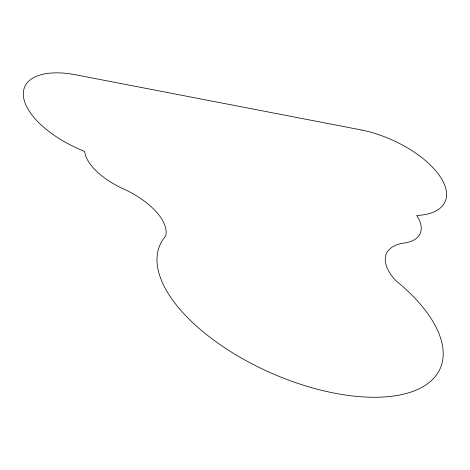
<?xml version="1.0" encoding="UTF-8"?>
<svg xmlns="http://www.w3.org/2000/svg" width="470" height="470" viewBox="0 0 470 470"><rect width="100%" height="100%" fill="white"/><g stroke="black" fill="none" stroke-linecap="round" stroke-linejoin="round"><path stroke-width="0.7" d="M361.912 130.073L74.342 74.53A74.225 35.074 23.8 0 0 23.5 96.873A74.225 35.074 23.8 0 0 84.653 151.381A53.504 25.28 23.8 0 0 125.349 189.739A59.872 28.294 23.8 0 1 165.716 235.964A153.126 72.356 23.8 0 0 234.336 353.887A153.126 72.356 23.8 0 0 417.912 389.342A153.126 72.356 23.8 0 0 395.534 280.349A59.872 28.294 23.8 0 1 402.502 243.272A53.504 25.28 23.8 0 0 416.684 215.513A74.225 35.074 23.8 0 0 440.719 177.454A74.225 35.074 23.8 0 0 361.912 130.073"/></g></svg>
